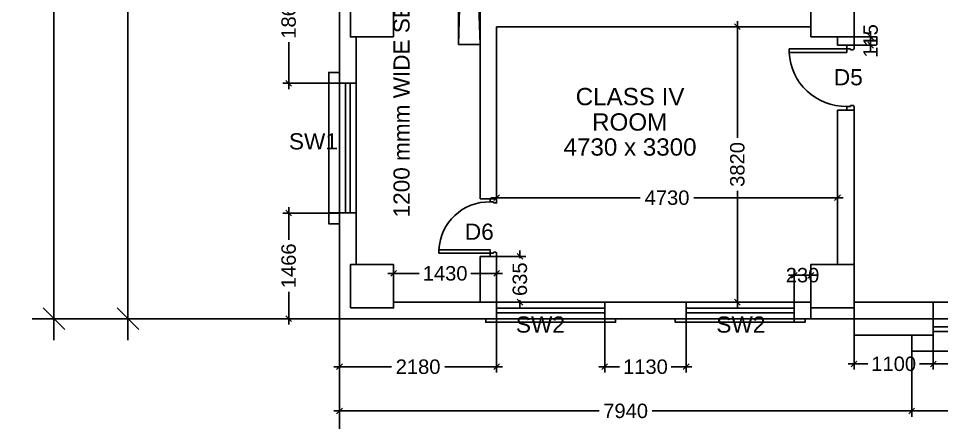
# Model space of a CAD drawing. Extents: x 7620542 to 7843793, y -6476226 to -6093835.
# Drawn here: x 7636943 to 7649753, y -6456314 to -6450709 of the extents above; entities that cross this region are included whole.
import ezdxf
from ezdxf.enums import TextEntityAlignment as Align

# ---------------------------------------------------------------- set-up
doc = ezdxf.new("R2010")
doc.units = 0
doc.header["$LTSCALE"] = 600
doc.header["$MEASUREMENT"] = 0
doc.header["$PDMODE"] = 35
doc.linetypes.add('HIDDEN', pattern=[0.375, 0.25, -0.125])
doc.layers.get('0').update_dxf_attribs({"linetype": 'CONTINUOUS'})
doc.layers.get('Defpoints').update_dxf_attribs({"linetype": 'CONTINUOUS'})
for name, color, linetype in [('chajja', 7, 'CONTINUOUS'), ('DIM', 8, 'CONTINUOUS'), ('DIM-TEXT', 8, 'CONTINUOUS'), ('DOOR', 32, 'CONTINUOUS'), ('Duct', 8, 'CONTINUOUS'), ('Ele Proje.', 7, 'CONTINUOUS'), ('Ele. Proj', 7, 'CONTINUOUS'), ('Fixed Glass', 171, 'CONTINUOUS'), ('joinery', 7, 'CONTINUOUS'), ('LA-column', 3, 'CONTINUOUS'), ('Room Dim', 1, 'CONTINUOUS'), ('TEXT', 6, 'CONTINUOUS'), ('Walls', 7, 'CONTINUOUS'), ('WIN', 151, 'CONTINUOUS'), ('Working Dim', 5, 'CONTINUOUS')]:
    doc.layers.add(name, color=color, linetype=linetype)
doc.styles.add('ari', font='arial.ttf')
doc.styles.add('ARIAL', font='arial.ttf')
doc.styles.add('RT', font='romant.shx')
doc.styles.get("Standard").update_dxf_attribs({"font": 'romans.shx'})
doc.dimstyles.new('int. dim', dxfattribs={"dimtxt": 450, "dimasz": 80, "dimexe": 80, "dimexo": 0, "dimgap": 70, "dimtad": 0, "dimdec": 0, "dimzin": 12, "dimdsep": 46, "dimtxsty": 'ari', "dimblk": 'OBLIQUE', "dimcen": 2, "dimdle": 80, "dimclrd": 256, "dimclre": 256, "dimclrt": 6, "dimadec": 0, "dimazin": 0, "dimtfac": 1, "dimtdec": 0, "dimtix": 1, "dimtmove": 2, "dimatfit": 3, "dimfxl": 1, "dimtolj": 1, "dimtzin": 0, "dimlwd": -1, "dimlwe": -1, "dimarcsym": 0})
doc.dimstyles.new('STANDARD$0', dxfattribs={"dimscale": 0, "dimtxt": 150, "dimasz": 125, "dimexe": 0.75, "dimexo": 1, "dimgap": 25, "dimtad": 1, "dimdec": 0, "dimdsep": 46, "dimtxsty": 'Standard', "dimblk1": 'DOT', "dimblk2": 'DOT', "dimsah": 1, "dimcen": 2.5, "dimclrd": 1, "dimclre": 1, "dimclrt": 3, "dimadec": 0, "dimazin": 0, "dimtfac": 1, "dimtdec": 0, "dimtmove": 0, "dimatfit": 3, "dimldrblk": 'DOT', "dimfxl": 1, "dimtolj": 1, "dimtzin": 0, "dimarcsym": 0})
doc.dimstyles.new('TEXT', dxfattribs={"dimscale": 0, "dimtxt": 600, "dimasz": 300, "dimexe": 300, "dimexo": 30, "dimgap": 50, "dimtad": 0, "dimdec": 0, "dimzin": 0, "dimdsep": 46, "dimtxsty": 'RT', "dimblk": 'OBLIQUE', "dimcen": 0.09, "dimdle": 300, "dimclrd": 256, "dimclre": 256, "dimclrt": 170, "dimadec": 0, "dimazin": 0, "dimtfac": 1, "dimtdec": 0, "dimtofl": 0, "dimtmove": 2, "dimatfit": 3, "dimfxl": 1, "dimfrac": 2, "dimtolj": 1, "dimtzin": 0, "dimlwd": -1, "dimlwe": -1, "dimarcsym": 0})

# ---------------------------------------------------------------- blocks, each defined once
blk = doc.blocks.new('1000')
at = {"layer": 'DOOR'}
for p, q in [((0, -100), (0, 0)), ((0, 0), (50, 0)), ((50, -100), (0, -100)), ((50, 0), (50, -2)), ((63, -49), (50, -49)), ((50, -49), (50, -100)), ((50, -100), (50, -901)), ((100, -100), (50, -100)), ((63, -13), (61, -13)), ((63, -13), (63, -49)), ((100, -901), (100, -100)), ((837, -13), (837, -49)), ((837, -13), (839, -13)), ((837, -49), (850, -49)), ((850, 0), (850, -2)), ((900, 0), (850, 0)), ((850, -49), (850, -100)), ((850, -100), (900, -100)), ((900, -100), (900, 0)), ((50, -901), (100, -901))]:
    blk.add_line(p, q, dxfattribs=at)
for centre, major_axis, start_param, end_param in [((50, -13), (-7.95, 7.95), 3.926991, 5.497787), ((850, -13), (7.95, 7.95), 0.785398, 2.356194)]:
    blk.add_ellipse(centre, major_axis=major_axis, ratio=1, start_param=start_param, end_param=end_param, dxfattribs=at)
at = {"layer": 'DOOR', "color": 145}
blk.add_ellipse((64, -115), major_axis=(-520, 590), ratio=1, start_param=2.464943, end_param=4.009476, dxfattribs=at)
blk = doc.blocks.new('Z$W@#1841')
at = {"layer": 'DOOR'}
for p, q in [((-268, -167), (-317, -167)), ((-317, -167), (-317, -267)), ((-317, -267), (-268, -267)), ((-268, -218), (-268, -167)), ((-254, -218), (-268, -218)), ((-268, -267), (-268, -265)), ((-254, -254), (-256, -254)), ((-254, -254), (-254, -218)), ((519, -254), (519, -218)), ((519, -218), (533, -218)), ((519, -254), (522, -254)), ((533, -218), (533, -167)), ((533, -167), (583, -167)), ((533, -267), (533, -265)), ((583, -267), (533, -267)), ((583, -167), (583, -267))]:
    blk.add_line(p, q, dxfattribs=at)
blk.add_lwpolyline([(482, 633), (482, -167), (533, -167), (533, 633)], close=True, dxfattribs=at)
at = {"layer": 'DOOR', "color": 145}
blk.add_arc((518, -152), 786, 92.6177, 181.1129, dxfattribs=at)
at = {"layer": 'DOOR'}
for centre, start, end in [((-268, -254), 270, 0), ((533, -254), 180, 270)]:
    blk.add_arc(centre, 11.2, start, end, dxfattribs=at)
blk = doc.blocks.new('_Oblique')
at = {"color": 0, "linetype": 'ByBlock', "lineweight": -2}
blk.add_line((-0.5, -0.5), (0.5, 0.5), dxfattribs=at)
blk = doc.blocks.new('*D480')
at = {"layer": 'Defpoints', "color": 0, "linetype": 'Continuous', "transparency": 16777216}
for p in [(7682459, -6454724, -1), (7641399, -6454874, -1), (7682459, -6457937)]:
    blk.add_point(p, dxfattribs=at)
at = {"layer": 'DIM-TEXT', "transparency": 16777216}
for p, q in [((7682459, -6454724), (7682459, -6458237)), ((7641399, -6454874), (7641399, -6458237)), ((7641099, -6457937), (7653102, -6457937)), ((7682759, -6457937), (7670756, -6457937))]:
    blk.add_line(p, q, dxfattribs=at)
at = {"layer": 'DIM-TEXT', "linetype": 'Continuous', "transparency": 16777216, "xscale": 300, "yscale": 300, "zscale": 300, "rotation": 180}
blk.add_blockref('_Oblique', (7641399, -6457937), dxfattribs=at)
at = {"layer": 'DIM-TEXT', "linetype": 'Continuous', "transparency": 16777216, "xscale": 300, "yscale": 300, "zscale": 300}
blk.add_blockref('_Oblique', (7682459, -6457937), dxfattribs=at)
at = {"layer": 'DIM-TEXT', "color": 170, "linetype": 'Continuous', "transparency": 16777216, "insert": (7661929, -6457937), "char_height": 750, "attachment_point": 5, "style": 'ari'}
blk.add_mtext('\\A1;{\\H1.0667x;ADMINISTRATION DEPARTMENT}', dxfattribs=at)
blk = doc.blocks.new('*D487')
at = {"layer": 'Defpoints', "color": 0, "transparency": 16777216}
for p in [(7643579, -6454246), (7642149, -6454644, -22), (7643579, -6454644, -22)]:
    blk.add_point(p, dxfattribs=at)
at = {"layer": 'Working Dim', "transparency": 16777216}
for p, q in [((7642149, -6454644), (7642149, -6454166)), ((7643579, -6454644), (7643579, -6454166)), ((7642069, -6454246), (7642505, -6454246)), ((7643659, -6454246), (7643223, -6454246))]:
    blk.add_line(p, q, dxfattribs=at)
at = {"layer": 'Working Dim', "transparency": 16777216, "xscale": 80, "yscale": 80, "zscale": 80, "rotation": 180}
blk.add_blockref('_Oblique', (7642149, -6454246), dxfattribs=at)
at = {"layer": 'Working Dim', "transparency": 16777216, "xscale": 80, "yscale": 80, "zscale": 80}
blk.add_blockref('_Oblique', (7643579, -6454246), dxfattribs=at)
at = {"layer": 'Working Dim', "color": 6, "transparency": 16777216, "insert": (7642864, -6454246), "char_height": 200, "attachment_point": 5, "style": 'ari'}
blk.add_mtext('\\A1;1430', dxfattribs=at)
blk = doc.blocks.new('*D495')
at = {"layer": 'Defpoints', "color": 0, "transparency": 16777216}
for p in [(7641399, -6449749, -14), (7640693, -6451608), (7641399, -6451608, -14)]:
    blk.add_point(p, dxfattribs=at)
at = {"layer": 'Working Dim', "transparency": 16777216}
for p, q in [((7640693, -6449669), (7640693, -6450320)), ((7641399, -6449749), (7640613, -6449749)), ((7640693, -6451688), (7640693, -6451037)), ((7641399, -6451608), (7640613, -6451608))]:
    blk.add_line(p, q, dxfattribs=at)
at = {"layer": 'Working Dim', "transparency": 16777216, "xscale": 80, "yscale": 80, "zscale": 80}
for p, rotation in [((7640693, -6449749), 90), ((7640693, -6451608), 270)]:
    blk.add_blockref('_Oblique', p, dxfattribs=dict(at, rotation=rotation))
at = {"layer": 'Working Dim', "color": 6, "transparency": 16777216, "insert": (7640693, -6450679), "char_height": 200, "attachment_point": 5, "rotation": 90, "style": 'ari'}
blk.add_mtext('\\A1;1860', dxfattribs=at)
blk = doc.blocks.new('*D496')
at = {"layer": 'Defpoints', "color": 0, "transparency": 16777216}
for p in [(7641399, -6453408, -14), (7640693, -6454874), (7641399, -6454874)]:
    blk.add_point(p, dxfattribs=at)
at = {"layer": 'Working Dim', "transparency": 16777216}
for p, q in [((7641399, -6453408), (7640613, -6453408)), ((7640693, -6453328), (7640693, -6453782)), ((7640693, -6454954), (7640693, -6454500)), ((7641399, -6454874), (7640613, -6454874))]:
    blk.add_line(p, q, dxfattribs=at)
at = {"layer": 'Working Dim', "transparency": 16777216, "xscale": 80, "yscale": 80, "zscale": 80}
for p, rotation in [((7640693, -6453408), 90), ((7640693, -6454874), 270)]:
    blk.add_blockref('_Oblique', p, dxfattribs=dict(at, rotation=rotation))
at = {"layer": 'Working Dim', "color": 6, "transparency": 16777216, "insert": (7640693, -6454141), "char_height": 200, "attachment_point": 5, "rotation": 90, "style": 'ari'}
blk.add_mtext('\\A1;1466', dxfattribs=at)
blk = doc.blocks.new('*D855')
at = {"layer": 'Defpoints', "color": 0, "transparency": 16777216}
for p in [(7641399, -6337015, 5), (7637435, -6454874), (7641549, -6454874, 5)]:
    blk.add_point(p, dxfattribs=at)
at = {"layer": 'DIM', "color": 8, "transparency": 16777216}
for p, q in [((7637435, -6336715), (7637435, -6393996)), ((7641399, -6337015), (7637135, -6337015)), ((7637435, -6455174), (7637435, -6397894)), ((7641549, -6454874), (7637135, -6454874))]:
    blk.add_line(p, q, dxfattribs=at)
at = {"layer": 'DIM', "color": 8, "transparency": 16777216, "xscale": 300, "yscale": 300, "zscale": 300}
for p, rotation in [((7637435, -6337015), 90), ((7637435, -6454874), 270)]:
    blk.add_blockref('_Oblique', p, dxfattribs=dict(at, rotation=rotation))
at = {"layer": 'DIM', "color": 7, "transparency": 16777216, "insert": (7637435, -6395945), "char_height": 750, "attachment_point": 5, "rotation": 90, "style": 'ari'}
blk.add_mtext('\\A1;117.86m', dxfattribs=at)
blk = doc.blocks.new('*D860')
at = {"layer": 'Defpoints', "color": 0, "transparency": 16777216}
for p in [(7682459, -6454724, 5), (7641399, -6454874), (7641399, -6459253)]:
    blk.add_point(p, dxfattribs=at)
at = {"layer": 'DIM', "color": 8, "transparency": 16777216}
for p, q in [((7682459, -6454724), (7682459, -6459553)), ((7641399, -6454874), (7641399, -6459553)), ((7641099, -6459253), (7660221, -6459253)), ((7682759, -6459253), (7663637, -6459253))]:
    blk.add_line(p, q, dxfattribs=at)
at = {"layer": 'DIM', "color": 8, "transparency": 16777216, "xscale": 300, "yscale": 300, "zscale": 300, "rotation": 180}
blk.add_blockref('_Oblique', (7641399, -6459253), dxfattribs=at)
at = {"layer": 'DIM', "color": 8, "transparency": 16777216, "xscale": 300, "yscale": 300, "zscale": 300}
blk.add_blockref('_Oblique', (7682459, -6459253), dxfattribs=at)
at = {"layer": 'DIM', "color": 7, "transparency": 16777216, "insert": (7661929, -6459253), "char_height": 750, "attachment_point": 5, "style": 'ari'}
blk.add_mtext('\\A1;41.06m', dxfattribs=at)
blk = doc.blocks.new('*D869')
at = {"layer": 'Defpoints', "color": 0, "transparency": 16777216}
for p in [(7641399, -6418434, 3), (7638463, -6454874), (7641399, -6454874, 3)]:
    blk.add_point(p, dxfattribs=at)
at = {"layer": 'DIM', "color": 8, "transparency": 16777216}
for p, q in [((7638463, -6418134), (7638463, -6434961)), ((7641399, -6418434), (7638163, -6418434)), ((7638463, -6455174), (7638463, -6438346)), ((7641399, -6454874), (7638163, -6454874))]:
    blk.add_line(p, q, dxfattribs=at)
at = {"layer": 'DIM', "color": 8, "transparency": 16777216, "xscale": 300, "yscale": 300, "zscale": 300}
for p, rotation in [((7638463, -6418434), 90), ((7638463, -6454874), 270)]:
    blk.add_blockref('_Oblique', p, dxfattribs=dict(at, rotation=rotation))
at = {"layer": 'DIM', "color": 7, "transparency": 16777216, "insert": (7638463, -6436654), "char_height": 750, "attachment_point": 5, "rotation": 90, "style": 'ari'}
blk.add_mtext('\\A1;36.44m', dxfattribs=at)
blk = doc.blocks.new('*D926')
at = {"layer": 'Defpoints', "color": 0, "transparency": 16777216}
for p in [(7643579, -6452890), (7648309, -6452890), (7648309, -6453196)]:
    blk.add_point(p, dxfattribs=at)
at = {"layer": 'Working Dim', "transparency": 16777216}
for p, q in [((7643579, -6452890), (7643579, -6453276)), ((7648309, -6452890), (7648309, -6453276)), ((7643499, -6453196), (7645572, -6453196)), ((7648389, -6453196), (7646316, -6453196))]:
    blk.add_line(p, q, dxfattribs=at)
at = {"layer": 'Working Dim', "transparency": 16777216, "xscale": 80, "yscale": 80, "zscale": 80, "rotation": 180}
blk.add_blockref('_Oblique', (7643579, -6453196), dxfattribs=at)
at = {"layer": 'Working Dim', "transparency": 16777216, "xscale": 80, "yscale": 80, "zscale": 80}
blk.add_blockref('_Oblique', (7648309, -6453196), dxfattribs=at)
at = {"layer": 'Working Dim', "color": 6, "transparency": 16777216, "insert": (7645944, -6453196), "char_height": 200, "attachment_point": 5, "style": 'ari'}
blk.add_mtext('\\A1;4730', dxfattribs=at)
blk = doc.blocks.new('*D927')
at = {"layer": 'Defpoints', "color": 0, "transparency": 16777216}
for p in [(7646920, -6450824), (7647057, -6450824), (7647057, -6454644)]:
    blk.add_point(p, dxfattribs=at)
at = {"layer": 'Working Dim', "transparency": 16777216}
for p, q in [((7647057, -6450824), (7646840, -6450824)), ((7646920, -6450744), (7646920, -6452366)), ((7646920, -6454724), (7646920, -6453102)), ((7647057, -6454644), (7646840, -6454644))]:
    blk.add_line(p, q, dxfattribs=at)
at = {"layer": 'Working Dim', "transparency": 16777216, "xscale": 80, "yscale": 80, "zscale": 80}
for p, rotation in [((7646920, -6450824), 90), ((7646920, -6454644), 270)]:
    blk.add_blockref('_Oblique', p, dxfattribs=dict(at, rotation=rotation))
at = {"layer": 'Working Dim', "color": 6, "transparency": 16777216, "insert": (7646920, -6452734), "char_height": 200, "attachment_point": 5, "rotation": 90, "style": 'ari'}
blk.add_mtext('\\A1;3820', dxfattribs=at)
blk = doc.blocks.new('*D971')
at = {"layer": 'Defpoints', "color": 0, "transparency": 16777216}
for p in [(7648539, -6450964), (7648539, -6451079), (7648769, -6451079)]:
    blk.add_point(p, dxfattribs=at)
at = {"layer": 'Working Dim', "transparency": 16777216}
for p, q in [((7648539, -6450964), (7648849, -6450964)), ((7648769, -6450964), (7648769, -6450884)), ((7648769, -6450964), (7648769, -6451079)), ((7648539, -6451079), (7648849, -6451079)), ((7648769, -6451079), (7648769, -6451159))]:
    blk.add_line(p, q, dxfattribs=at)
at = {"layer": 'Working Dim', "transparency": 16777216, "xscale": 80, "yscale": 80, "zscale": 80}
for p, rotation in [((7648769, -6450964), 270), ((7648769, -6451079), 90)]:
    blk.add_blockref('_Oblique', p, dxfattribs=dict(at, rotation=rotation))
at = {"layer": 'Working Dim', "color": 6, "transparency": 16777216, "insert": (7648769, -6451021), "char_height": 200, "attachment_point": 5, "rotation": 90, "style": 'ari'}
blk.add_mtext('\\A1;115', dxfattribs=at)
blk = doc.blocks.new('*D972')
at = {"layer": 'Defpoints', "color": 0, "transparency": 16777216}
for p in [(7643579, -6454009), (7643902, -6454009), (7643579, -6454644, -5)]:
    blk.add_point(p, dxfattribs=at)
at = {"layer": 'Working Dim', "transparency": 16777216}
for p, q in [((7643902, -6454009), (7643902, -6453929)), ((7643579, -6454009), (7643982, -6454009)), ((7643902, -6454009), (7643902, -6454034)), ((7643579, -6454644), (7643982, -6454644)), ((7643902, -6454644), (7643902, -6454619)), ((7643902, -6454644), (7643902, -6454724))]:
    blk.add_line(p, q, dxfattribs=at)
at = {"layer": 'Working Dim', "transparency": 16777216, "xscale": 80, "yscale": 80, "zscale": 80}
for p, rotation in [((7643902, -6454009), 270), ((7643902, -6454644), 90)]:
    blk.add_blockref('_Oblique', p, dxfattribs=dict(at, rotation=rotation))
at = {"layer": 'Working Dim', "color": 6, "transparency": 16777216, "insert": (7643902, -6454326), "char_height": 200, "attachment_point": 5, "rotation": 90, "style": 'ari'}
blk.add_mtext('\\A1;635', dxfattribs=at)
blk = doc.blocks.new('*D1851')
at = {"layer": 'Defpoints', "color": 0, "transparency": 16777216}
for p in [(7641399, -6454874, -22), (7643579, -6454874, -22), (7643579, -6455541)]:
    blk.add_point(p, dxfattribs=at)
at = {"layer": 'Working Dim', "transparency": 16777216}
for p, q in [((7641399, -6454874), (7641399, -6455621)), ((7643579, -6454874), (7643579, -6455621)), ((7641319, -6455541), (7642119, -6455541)), ((7643659, -6455541), (7642859, -6455541))]:
    blk.add_line(p, q, dxfattribs=at)
at = {"layer": 'Working Dim', "transparency": 16777216, "xscale": 80, "yscale": 80, "zscale": 80, "rotation": 180}
blk.add_blockref('_Oblique', (7641399, -6455541), dxfattribs=at)
at = {"layer": 'Working Dim', "transparency": 16777216, "xscale": 80, "yscale": 80, "zscale": 80}
blk.add_blockref('_Oblique', (7643579, -6455541), dxfattribs=at)
at = {"layer": 'Working Dim', "color": 6, "transparency": 16777216, "insert": (7642489, -6455541), "char_height": 200, "attachment_point": 5, "style": 'ari'}
blk.add_mtext('\\A1;2180', dxfattribs=at)
blk = doc.blocks.new('*D1852')
at = {"layer": 'Defpoints', "color": 0, "transparency": 16777216}
for p in [(7645079, -6454874, -22), (7646209, -6454874, -22), (7646209, -6455541)]:
    blk.add_point(p, dxfattribs=at)
at = {"layer": 'Working Dim', "transparency": 16777216}
for p, q in [((7645079, -6454874), (7645079, -6455621)), ((7646209, -6454874), (7646209, -6455621)), ((7644999, -6455541), (7645285, -6455541)), ((7646289, -6455541), (7646003, -6455541))]:
    blk.add_line(p, q, dxfattribs=at)
at = {"layer": 'Working Dim', "transparency": 16777216, "xscale": 80, "yscale": 80, "zscale": 80, "rotation": 180}
blk.add_blockref('_Oblique', (7645079, -6455541), dxfattribs=at)
at = {"layer": 'Working Dim', "transparency": 16777216, "xscale": 80, "yscale": 80, "zscale": 80}
blk.add_blockref('_Oblique', (7646209, -6455541), dxfattribs=at)
at = {"layer": 'Working Dim', "color": 6, "transparency": 16777216, "insert": (7645644, -6455541), "char_height": 200, "attachment_point": 5, "style": 'ari'}
blk.add_mtext('\\A1;1130', dxfattribs=at)
blk = doc.blocks.new('*D1855')
at = {"layer": 'Defpoints', "color": 0, "transparency": 16777216}
for p in [(7647939, -6454271), (7647709, -6454644, -22), (7647939, -6454644, -22)]:
    blk.add_point(p, dxfattribs=at)
at = {"layer": 'Working Dim', "transparency": 16777216}
for p, q in [((7647709, -6454644), (7647709, -6454191)), ((7647939, -6454644), (7647939, -6454191)), ((7647709, -6454271), (7647629, -6454271)), ((7647709, -6454271), (7647939, -6454271)), ((7647939, -6454271), (7648019, -6454271))]:
    blk.add_line(p, q, dxfattribs=at)
at = {"layer": 'Working Dim', "transparency": 16777216, "xscale": 80, "yscale": 80, "zscale": 80}
blk.add_blockref('_Oblique', (7647709, -6454271), dxfattribs=at)
at = {"layer": 'Working Dim', "transparency": 16777216, "xscale": 80, "yscale": 80, "zscale": 80, "rotation": 180}
blk.add_blockref('_Oblique', (7647939, -6454271), dxfattribs=at)
at = {"layer": 'Working Dim', "color": 6, "transparency": 16777216, "insert": (7647824, -6454271), "char_height": 200, "attachment_point": 5, "style": 'ari'}
blk.add_mtext('\\A1;230', dxfattribs=at)
blk = doc.blocks.new('*D1871')
at = {"layer": 'Defpoints', "color": 0, "transparency": 16777216}
for p in [(7648539, -6455104, 27), (7649639, -6455104, 27), (7649639, -6455501)]:
    blk.add_point(p, dxfattribs=at)
at = {"layer": 'Working Dim', "transparency": 16777216}
for p, q in [((7648539, -6455104), (7648539, -6455581)), ((7649639, -6455104), (7649639, -6455581)), ((7648459, -6455501), (7648730, -6455501)), ((7649719, -6455501), (7649448, -6455501))]:
    blk.add_line(p, q, dxfattribs=at)
at = {"layer": 'Working Dim', "transparency": 16777216, "xscale": 80, "yscale": 80, "zscale": 80, "rotation": 180}
blk.add_blockref('_Oblique', (7648539, -6455501), dxfattribs=at)
at = {"layer": 'Working Dim', "transparency": 16777216, "xscale": 80, "yscale": 80, "zscale": 80}
blk.add_blockref('_Oblique', (7649639, -6455501), dxfattribs=at)
at = {"layer": 'Working Dim', "color": 6, "transparency": 16777216, "insert": (7649089, -6455501), "char_height": 200, "attachment_point": 5, "style": 'ari'}
blk.add_mtext('\\A1;1100', dxfattribs=at)
blk = doc.blocks.new('*D1872')
at = {"layer": 'Defpoints', "color": 0, "transparency": 16777216}
for p in [(7649639, -6455104, 27), (7651139, -6455104, 27), (7651139, -6455501)]:
    blk.add_point(p, dxfattribs=at)
at = {"layer": 'Working Dim', "transparency": 16777216}
for p, q in [((7649639, -6455104), (7649639, -6455581)), ((7651139, -6455104), (7651139, -6455581)), ((7649559, -6455501), (7650030, -6455501)), ((7651219, -6455501), (7650748, -6455501))]:
    blk.add_line(p, q, dxfattribs=at)
at = {"layer": 'Working Dim', "transparency": 16777216, "xscale": 80, "yscale": 80, "zscale": 80, "rotation": 180}
blk.add_blockref('_Oblique', (7649639, -6455501), dxfattribs=at)
at = {"layer": 'Working Dim', "transparency": 16777216, "xscale": 80, "yscale": 80, "zscale": 80}
blk.add_blockref('_Oblique', (7651139, -6455501), dxfattribs=at)
at = {"layer": 'Working Dim', "color": 6, "transparency": 16777216, "insert": (7650389, -6455501), "char_height": 200, "attachment_point": 5, "style": 'ari'}
blk.add_mtext('\\A1;1500', dxfattribs=at)
blk = doc.blocks.new('*D1883')
at = {"layer": 'Defpoints', "color": 0, "transparency": 16777216}
for p in [(7641399, -6454874, 42), (7649339, -6455324), (7649339, -6456154)]:
    blk.add_point(p, dxfattribs=at)
at = {"layer": 'Working Dim', "transparency": 16777216}
for p, q in [((7641399, -6454874), (7641399, -6456234)), ((7649339, -6455324), (7649339, -6456234)), ((7641319, -6456154), (7645001, -6456154)), ((7649419, -6456154), (7645736, -6456154))]:
    blk.add_line(p, q, dxfattribs=at)
at = {"layer": 'Working Dim', "transparency": 16777216, "xscale": 80, "yscale": 80, "zscale": 80, "rotation": 180}
blk.add_blockref('_Oblique', (7641399, -6456154), dxfattribs=at)
at = {"layer": 'Working Dim', "transparency": 16777216, "xscale": 80, "yscale": 80, "zscale": 80}
blk.add_blockref('_Oblique', (7649339, -6456154), dxfattribs=at)
at = {"layer": 'Working Dim', "color": 6, "transparency": 16777216, "insert": (7645369, -6456154), "char_height": 200, "attachment_point": 5, "style": 'ari'}
blk.add_mtext('\\A1;7940', dxfattribs=at)
blk = doc.blocks.new('*D1884')
at = {"layer": 'Defpoints', "color": 0, "transparency": 16777216}
for p in [(7649339, -6455324), (7651439, -6455324), (7651439, -6456154)]:
    blk.add_point(p, dxfattribs=at)
at = {"layer": 'Working Dim', "transparency": 16777216}
for p, q in [((7649339, -6455324), (7649339, -6456234)), ((7651439, -6455324), (7651439, -6456234)), ((7649259, -6456154), (7650019, -6456154)), ((7651519, -6456154), (7650759, -6456154))]:
    blk.add_line(p, q, dxfattribs=at)
at = {"layer": 'Working Dim', "transparency": 16777216, "xscale": 80, "yscale": 80, "zscale": 80, "rotation": 180}
blk.add_blockref('_Oblique', (7649339, -6456154), dxfattribs=at)
at = {"layer": 'Working Dim', "transparency": 16777216, "xscale": 80, "yscale": 80, "zscale": 80}
blk.add_blockref('_Oblique', (7651439, -6456154), dxfattribs=at)
at = {"layer": 'Working Dim', "color": 6, "transparency": 16777216, "insert": (7650389, -6456154), "char_height": 200, "attachment_point": 5, "style": 'ari'}
blk.add_mtext('\\A1;2100', dxfattribs=at)

msp = doc.modelspace()

# ---------------------------------------------------------------- linework, layer by layer
at = {"layer": 'chajja', "color": 8}
for p, q in [((7643578.735, -6454923.802, -14.83), (7645078.735, -6454923.802, -14.83)), ((7646208.871, -6454923.802, -14.83), (7647708.871, -6454923.802, -14.83))]:
    msp.add_line(p, q, dxfattribs=at)
at = {"layer": 'Duct', "color": 8, "linetype": 'HIDDEN', "ltscale": 600}
for p, q in [((7643348.913, -6451067.931, -5.562), (7643048.912, -6440963.851, -11.087)), ((7643348.912, -6440963.851, -11.087), (7643048.913, -6451067.931, -5.562))]:
    msp.add_line(p, q, dxfattribs=at)
at = {"layer": 'Duct', "color": 7, "linetype": 'HIDDEN', "ltscale": 600, "elevation": -8.602}
msp.add_lwpolyline([(7643048.913, -6451067.931), (7643348.912, -6451067.931), (7643348.912, -6440963.851), (7643048.913, -6440963.851)], close=True, dxfattribs=at)
at = {"layer": 'Ele Proje.', "elevation": -14.83}
for points in [[(7641398.913, -6451456.276), (7641248.913, -6451456.276), (7641248.913, -6451606.276), (7641398.913, -6451606.276)], [(7641398.913, -6453406.276), (7641248.913, -6453406.276), (7641248.913, -6453556.276), (7641398.913, -6453556.276)], [(7643428.735, -6454873.802), (7643428.735, -6454923.802), (7643578.735, -6454923.802), (7643578.735, -6454873.802)], [(7645078.735, -6454873.802), (7645078.735, -6454923.802), (7645228.735, -6454923.802), (7645228.735, -6454873.802)], [(7646058.871, -6454873.802), (7646058.871, -6454923.802), (7646208.871, -6454923.802), (7646208.871, -6454873.802)], [(7647708.871, -6454873.802), (7647708.871, -6454923.802), (7647858.871, -6454923.802), (7647858.871, -6454873.802)]]:
    msp.add_lwpolyline(points, dxfattribs=at)
at = {"layer": 'Ele. Proj', "color": 2}
for points, elevation in [([(7641399.003, -6454873.885), (7648539.049, -6454873.802), (7648539.049, -6455103.802), (7649339.044, -6455103.802)], 20.469), ([(7649339.044, -6455103.872), (7649339.05, -6455323.889), (7651439.044, -6455323.864), (7651439.039, -6455103.796)], -1.698)]:
    msp.add_lwpolyline(points, dxfattribs=dict(at, elevation=elevation))
at = {"layer": 'Ele. Proj', "color": 1, "elevation": -14.83}
msp.add_lwpolyline([(7649639.044, -6454873.802), (7649639.039, -6455103.802), (7648539.049, -6455103.802), (7648539.049, -6454873.802)], dxfattribs=at)
at = {"layer": 'Ele. Proj', "color": 4, "elevation": 1.319}
msp.add_lwpolyline([(7649339.044, -6455103.872), (7649339.05, -6455323.889), (7651438.872, -6455323.864), (7651439.044, -6455103.802)], dxfattribs=at)
at = {"layer": 'Fixed Glass', "elevation": -14.83}
for points in [[(7641398.914, -6453406.276), (7641398.914, -6451606.276), (7641628.914, -6451606.276), (7641628.914, -6453406.276)], [(7641480.255, -6453406.276), (7641480.255, -6451606.276), (7641547.573, -6451606.276), (7641547.573, -6453406.276)]]:
    msp.add_lwpolyline(points, close=True, dxfattribs=at)
at = {"layer": 'LA-column', "color": 2, "flags": 128}
for points, elevation in [([(7642149.003, -6450963.752), (7641549.003, -6450963.752), (7641549.003, -6450363.752), (7642149.003, -6450363.752)], -14.83), ([(7647939.139, -6450963.752), (7648539.139, -6450963.752), (7648539.139, -6450363.752), (7647939.139, -6450363.752)], -7.088), ([(7641549.003, -6454723.934), (7642149.003, -6454723.934), (7642149.003, -6454123.934), (7641549.003, -6454123.934)], -9.699), ([(7641549.003, -6454723.934), (7642149.003, -6454723.934), (7642149.003, -6454123.934), (7641549.003, -6454123.934)], -9.699), ([(7647939.003, -6454723.752), (7648539.003, -6454723.752), (7648539.003, -6454123.752), (7647939.003, -6454123.752)], -14.83)]:
    msp.add_lwpolyline(points, close=True, dxfattribs=dict(at, elevation=elevation))
at = {"layer": 'Walls'}
for p, q in [((7641398.913, -6440963.843, -14.83), (7641398.913, -6454873.885, -14.83)), ((7648538.873, -6454353.85, -14.83), (7648538.871, -6454353.85, -14.83)), ((7648538.873, -6454353.85, -14.83), (7648538.871, -6454353.85, -14.83)), ((7647938.871, -6454643.802, -14.83), (7642148.739, -6454643.802, -14.83)), ((7651538.874, -6454643.802, -14.83), (7648538.871, -6454643.802, -14.83)), ((7647938.871, -6454723.803, -14.83), (7647938.871, -6454873.802, -14.83)), ((7648538.871, -6454723.803, -14.83), (7648538.871, -6454873.802, -14.83)), ((7655523.796, -6454873.802, -14.83), (7641398.735, -6454873.802, -14.83))]:
    msp.add_line(p, q, dxfattribs=at)
at = {"layer": 'Walls', "linetype": 'Continuous'}
for p, q in [((7643348.913, -6453209.07, -14.83), (7643348.914, -6440963.849, -14.83)), ((7643578.913, -6453209.07, -14.83), (7643578.914, -6450823.859, -14.83)), ((7647939.139, -6450823.859, -14.83), (7643578.914, -6450823.859, -14.83)), ((7648309.05, -6450963.752, -14.83), (7648309.05, -6451078.752, -14.83)), ((7648539.05, -6450963.752, -14.83), (7648539.05, -6451078.752, -14.83)), ((7648539.138, -6451078.752, -14.83), (7648309.05, -6451078.752, -14.83)), ((7648309.049, -6451978.752, -14.83), (7648309.049, -6454123.933, -14.83)), ((7648539.137, -6451978.752, -14.83), (7648309.049, -6451978.752, -14.83)), ((7648539.049, -6451978.752, -14.83), (7648539.049, -6454123.886, -14.83)), ((7643578.913, -6453209.07, -14.83), (7643348.913, -6453209.07, -14.83)), ((7643348.735, -6454643.802, -14.83), (7643348.735, -6454008.85, -14.83)), ((7643578.735, -6454008.85, -14.83), (7643348.735, -6454008.85, -14.83)), ((7643578.735, -6454643.802, -14.83), (7643578.735, -6454008.85, -14.83))]:
    msp.add_line(p, q, dxfattribs=at)
at = {"layer": 'Walls', "color": 8}
msp.add_line((7641248.913, -6451606.276, -14.83), (7641248.913, -6453406.276, -14.83), dxfattribs=at)
at = {"layer": 'Walls', "elevation": -14.83}
msp.add_lwpolyline([(7641628.913, -6450963.752), (7641628.913, -6454123.932)], dxfattribs=at)
at = {"layer": 'WIN', "linetype": 'Continuous', "elevation": -14.83}
for points in [[(7645078.735, -6454873.802), (7643578.735, -6454873.802), (7643578.735, -6454643.802), (7645078.735, -6454643.802)], [(7647708.871, -6454873.802), (7646208.871, -6454873.802), (7646208.871, -6454643.802), (7647708.871, -6454643.802)], [(7645078.735, -6454791.019), (7643578.735, -6454791.019), (7643578.735, -6454726.585), (7645078.735, -6454726.585)], [(7647708.871, -6454791.019), (7646208.871, -6454791.019), (7646208.871, -6454726.585), (7647708.871, -6454726.585)], [(7651139.042, -6455053.236), (7649639.042, -6455053.236), (7649639.042, -6454988.802), (7651139.042, -6454988.802)]]:
    msp.add_lwpolyline(points, close=True, dxfattribs=at)
at = {"layer": 'WIN', "color": 8, "linetype": 'Continuous', "elevation": -9.454}
msp.add_lwpolyline([(7651139.05, -6454873.802), (7649639.05, -6454873.802), (7649639.05, -6454643.802), (7651139.05, -6454643.802)], close=True, dxfattribs=at)

# ---------------------------------------------------------------- block references
at = {"layer": 'DOOR', "linetype": 'Continuous'}
for name, p, xscale, yscale, zscale, rotation in [('1000', (7648539.136, -6451078.752, -14.83), 0.9999896036461254, 0.9999896036461254, 0.9999896036461254, 270.0000130201835), ('Z$W@#1841', (7643341.258, -6453491.052, -14.83), -0.8887360580265522, 0.8887360580265522, 0.8887360580265522, 90)]:
    msp.add_blockref(name, p, dxfattribs=dict(at, xscale=xscale, yscale=yscale, zscale=zscale, rotation=rotation))

# ---------------------------------------------------------------- texts
at = {"layer": 'joinery', "style": 'ari'}
for s, p in [('D5', (7648258.595, -6451636.202, -5.482)), ('D6', (7643137.544, -6453779.733, -6.851)), ('D6', (7643137.721, -6453779.815, -9.699))]:
    msp.add_text(s, height=225, dxfattribs=at).set_placement(p)
for s, p in [('SW1', (7641037.049, -6452525.853, -14.83)), ('SW2', (7644186.643, -6455067.148, -14.83)), ('SW2', (7646968.136, -6455067.511, -14.83))]:
    msp.add_text(s, height=225, dxfattribs=at).set_placement(p, align=Align.CENTER)
at = {"layer": 'Room Dim', "style": 'ARIAL'}
msp.add_text('4730 x 3300', height=240, dxfattribs=at).set_placement((7645430.702, -6452611.802, -14.83), align=Align.CENTER)
at = {"layer": 'TEXT', "color": 7, "style": 'ARIAL'}
msp.add_text('1200 mmm WIDE SERVICE CORRIDOR', height=224, rotation=90, dxfattribs=at).set_placement((7642371.163, -6450608.669, -14.83), align=Align.CENTER)
for s, p in [('CLASS IV', (7645431.038, -6451912.531, -14.83)), ('ROOM', (7645425.135, -6452264.531, -14.83))]:
    msp.add_text(s, height=240, dxfattribs=at).set_placement(p, align=Align.CENTER)

# ---------------------------------------------------------------- dimensions: what is measured, and where the dimension line sits
at = {"layer": 'DIM'}
for base, p1, p2, picture, middle in [((7637435.362, -6454873.885, -14.83), (7641399.003, -6337015.366, -9.699), (7641548.916, -6454873.885, -9.699), '*D855', (7637435.362, -6395944.625, -14.83)), ((7638462.592, -6454873.885, -17.58), (7641399.003, -6418433.761, -14.83), (7641398.913, -6454873.885, -14.83), '*D869', (7638462.592, -6436653.823, -17.58))]:
    dim = msp.add_linear_dim(base=base, p1=p1, p2=p2, angle=90, dimstyle='STANDARD$0', override={"dimscale": 1, "dimtxt": 750, "dimasz": 300, "dimexe": 300, "dimexo": 0, "dimgap": 1, "dimtad": 0, "dimdec": 2, "dimlfac": 0.001, "dimzin": 0, "dimpost": 'm', "dimtxsty": 'ari', "dimblk1": 'Oblique', "dimblk2": 'Oblique', "dimcen": 0, "dimdle": 300, "dimclrd": 8, "dimclre": 8, "dimclrt": 7, "dimadec": 2, "dimtdec": 2, "dimtmove": 2, "dimfxl": 0.75, "dimfrac": 1, "dimlwd": 65535, "dimlwe": 65535}, dxfattribs=at)
    dim.commit()
    dim.dimension.update_dxf_attribs({"geometry": picture, "text_midpoint": middle})
dim = msp.add_linear_dim(base=(7641398.913, -6459253.401, -14.83), p1=(7682459.143, -6454723.934, -9.699), p2=(7641398.913, -6454873.885, -14.83), dimstyle='STANDARD$0', override={"dimscale": 1, "dimtxt": 750, "dimasz": 300, "dimexe": 300, "dimexo": 0, "dimgap": 1, "dimtad": 0, "dimdec": 2, "dimlfac": 0.001, "dimzin": 0, "dimpost": 'm', "dimtxsty": 'ari', "dimblk1": 'Oblique', "dimblk2": 'Oblique', "dimcen": 0, "dimdle": 300, "dimclrd": 8, "dimclre": 8, "dimclrt": 7, "dimadec": 2, "dimtdec": 2, "dimtmove": 2, "dimfxl": 0.75, "dimfrac": 1, "dimlwd": 65535, "dimlwe": 65535}, dxfattribs=at)
dim.commit()
dim.dimension.update_dxf_attribs({"geometry": '*D860', "text_midpoint": (7661929.028, -6459253.401, -14.83)})
at = {"layer": 'DIM-TEXT', "linetype": 'Continuous'}
dim = msp.add_linear_dim(base=(7682459.143, -6457937.242, -13.458), p1=(7641398.913, -6454873.885, -14.83), p2=(7682459.143, -6454723.934, -14.83), text='{\\H1.0667x;ADMINISTRATION DEPARTMENT}', dimstyle='TEXT', override={"dimscale": 1, "dimtxt": 750, "dimexo": 0, "dimtxsty": 'ari'}, dxfattribs=at)
dim.commit()
dim.dimension.update_dxf_attribs({"geometry": '*D480', "text_midpoint": (7661929.028, -6457937.242, -13.458)})
at = {"layer": 'Working Dim'}
for base, p1, p2, angle, override, picture, middle in [((7640693.444, -6451608.276, 0.574), (7641398.913, -6449748.762, -13.549), (7641398.913, -6451608.276, -13.549), 270, {"dimtxt": 200}, '*D495', (7640693.444, -6450678.519, 0.574)), ((7646919.974, -6450823.859, -14.83), (7647057.291, -6454643.802, -14.83), (7647057.291, -6450823.859, -14.83), 90, {"dimtxt": 200}, '*D927', (7646919.974, -6452733.83, -14.83)), ((7648769.287, -6451078.752, -14.83), (7648539.05, -6450963.752, -14.83), (7648539.138, -6451078.752, -14.83), 90, {"dimtxt": 200}, '*D971', (7648769.287, -6451021.252, -14.83)), ((7640693.444, -6454873.885, 0.574), (7641398.913, -6453408.276, -13.549), (7641399.003, -6454873.885, 0.574), 270, {"dimtxt": 200}, '*D496', (7640693.444, -6454141.08, 0.574)), ((7643902.406, -6454008.933, -14.83), (7643578.735, -6454643.802, -20.207), (7643578.913, -6454008.933, -14.83), 90, {"dimtxt": 200, "dimarcsym": 1}, '*D972', (7643902.406, -6454326.368, -14.83))]:
    dim = msp.add_linear_dim(base=base, p1=p1, p2=p2, angle=angle, dimstyle='int. dim', override=override, dxfattribs=at)
    dim.commit()
    dim.dimension.update_dxf_attribs({"geometry": picture, "text_midpoint": middle})
for base, p1, p2, override, picture, middle in [((7648309.049, -6453196.271, -14.83), (7643578.913, -6452890.329, -14.83), (7648309.049, -6452890.33, -14.83), {"dimtxt": 200}, '*D926', (7645943.981, -6453196.271, -14.83)), ((7643578.735, -6454246.161, 1.319), (7642148.739, -6454643.802, -20.207), (7643578.735, -6454643.802, -20.207), {"dimtxt": 200}, '*D487', (7642863.737, -6454246.161, 1.319)), ((7647938.871, -6454271.15, 1.319), (7647708.871, -6454643.802, -20.207), (7647938.871, -6454643.802, -20.207), {"dimtxt": 200}, '*D1855', (7647823.871, -6454271.15, 1.319)), ((7643578.735, -6455540.73, 1.319), (7641398.735, -6454873.802, -20.207), (7643578.735, -6454873.802, -20.207), {"dimtxt": 200}, '*D1851', (7642488.735, -6455540.73, 1.319)), ((7649338.872, -6456153.669, -31.15), (7641398.826, -6454873.885, 10.847), (7649338.872, -6455323.885, -31.15), {"dimtxt": 200, "dimarcsym": 1}, '*D1883', (7645368.849, -6456153.669, -31.15)), ((7646208.871, -6455540.73, 1.319), (7645078.735, -6454873.802, -20.207), (7646208.871, -6454873.802, -20.207), {"dimtxt": 200}, '*D1852', (7645643.803, -6455540.73, 1.319)), ((7649639.042, -6455500.73, -41.423), (7648539.049, -6455103.802, -14.83), (7649639.042, -6455103.802, -14.83), {"dimtxt": 200, "dimarcsym": 1}, '*D1871', (7649089.045, -6455500.73, -41.423)), ((7651139.039, -6455500.73, -41.423), (7649639.042, -6455103.802, -14.83), (7651139.039, -6455103.802, -14.83), {"dimtxt": 200, "dimarcsym": 1}, '*D1872', (7650389.04, -6455500.73, -41.423)), ((7651438.872, -6456153.669, -31.15), (7649338.872, -6455323.885, -31.15), (7651438.872, -6455323.885, -31.15), {"dimtxt": 200, "dimarcsym": 1}, '*D1884', (7650388.872, -6456153.669, -31.15))]:
    dim = msp.add_linear_dim(base=base, p1=p1, p2=p2, dimstyle='int. dim', override=override, dxfattribs=at)
    dim.commit()
    dim.dimension.update_dxf_attribs({"geometry": picture, "text_midpoint": middle})

doc.saveas('drawing.dxf')
